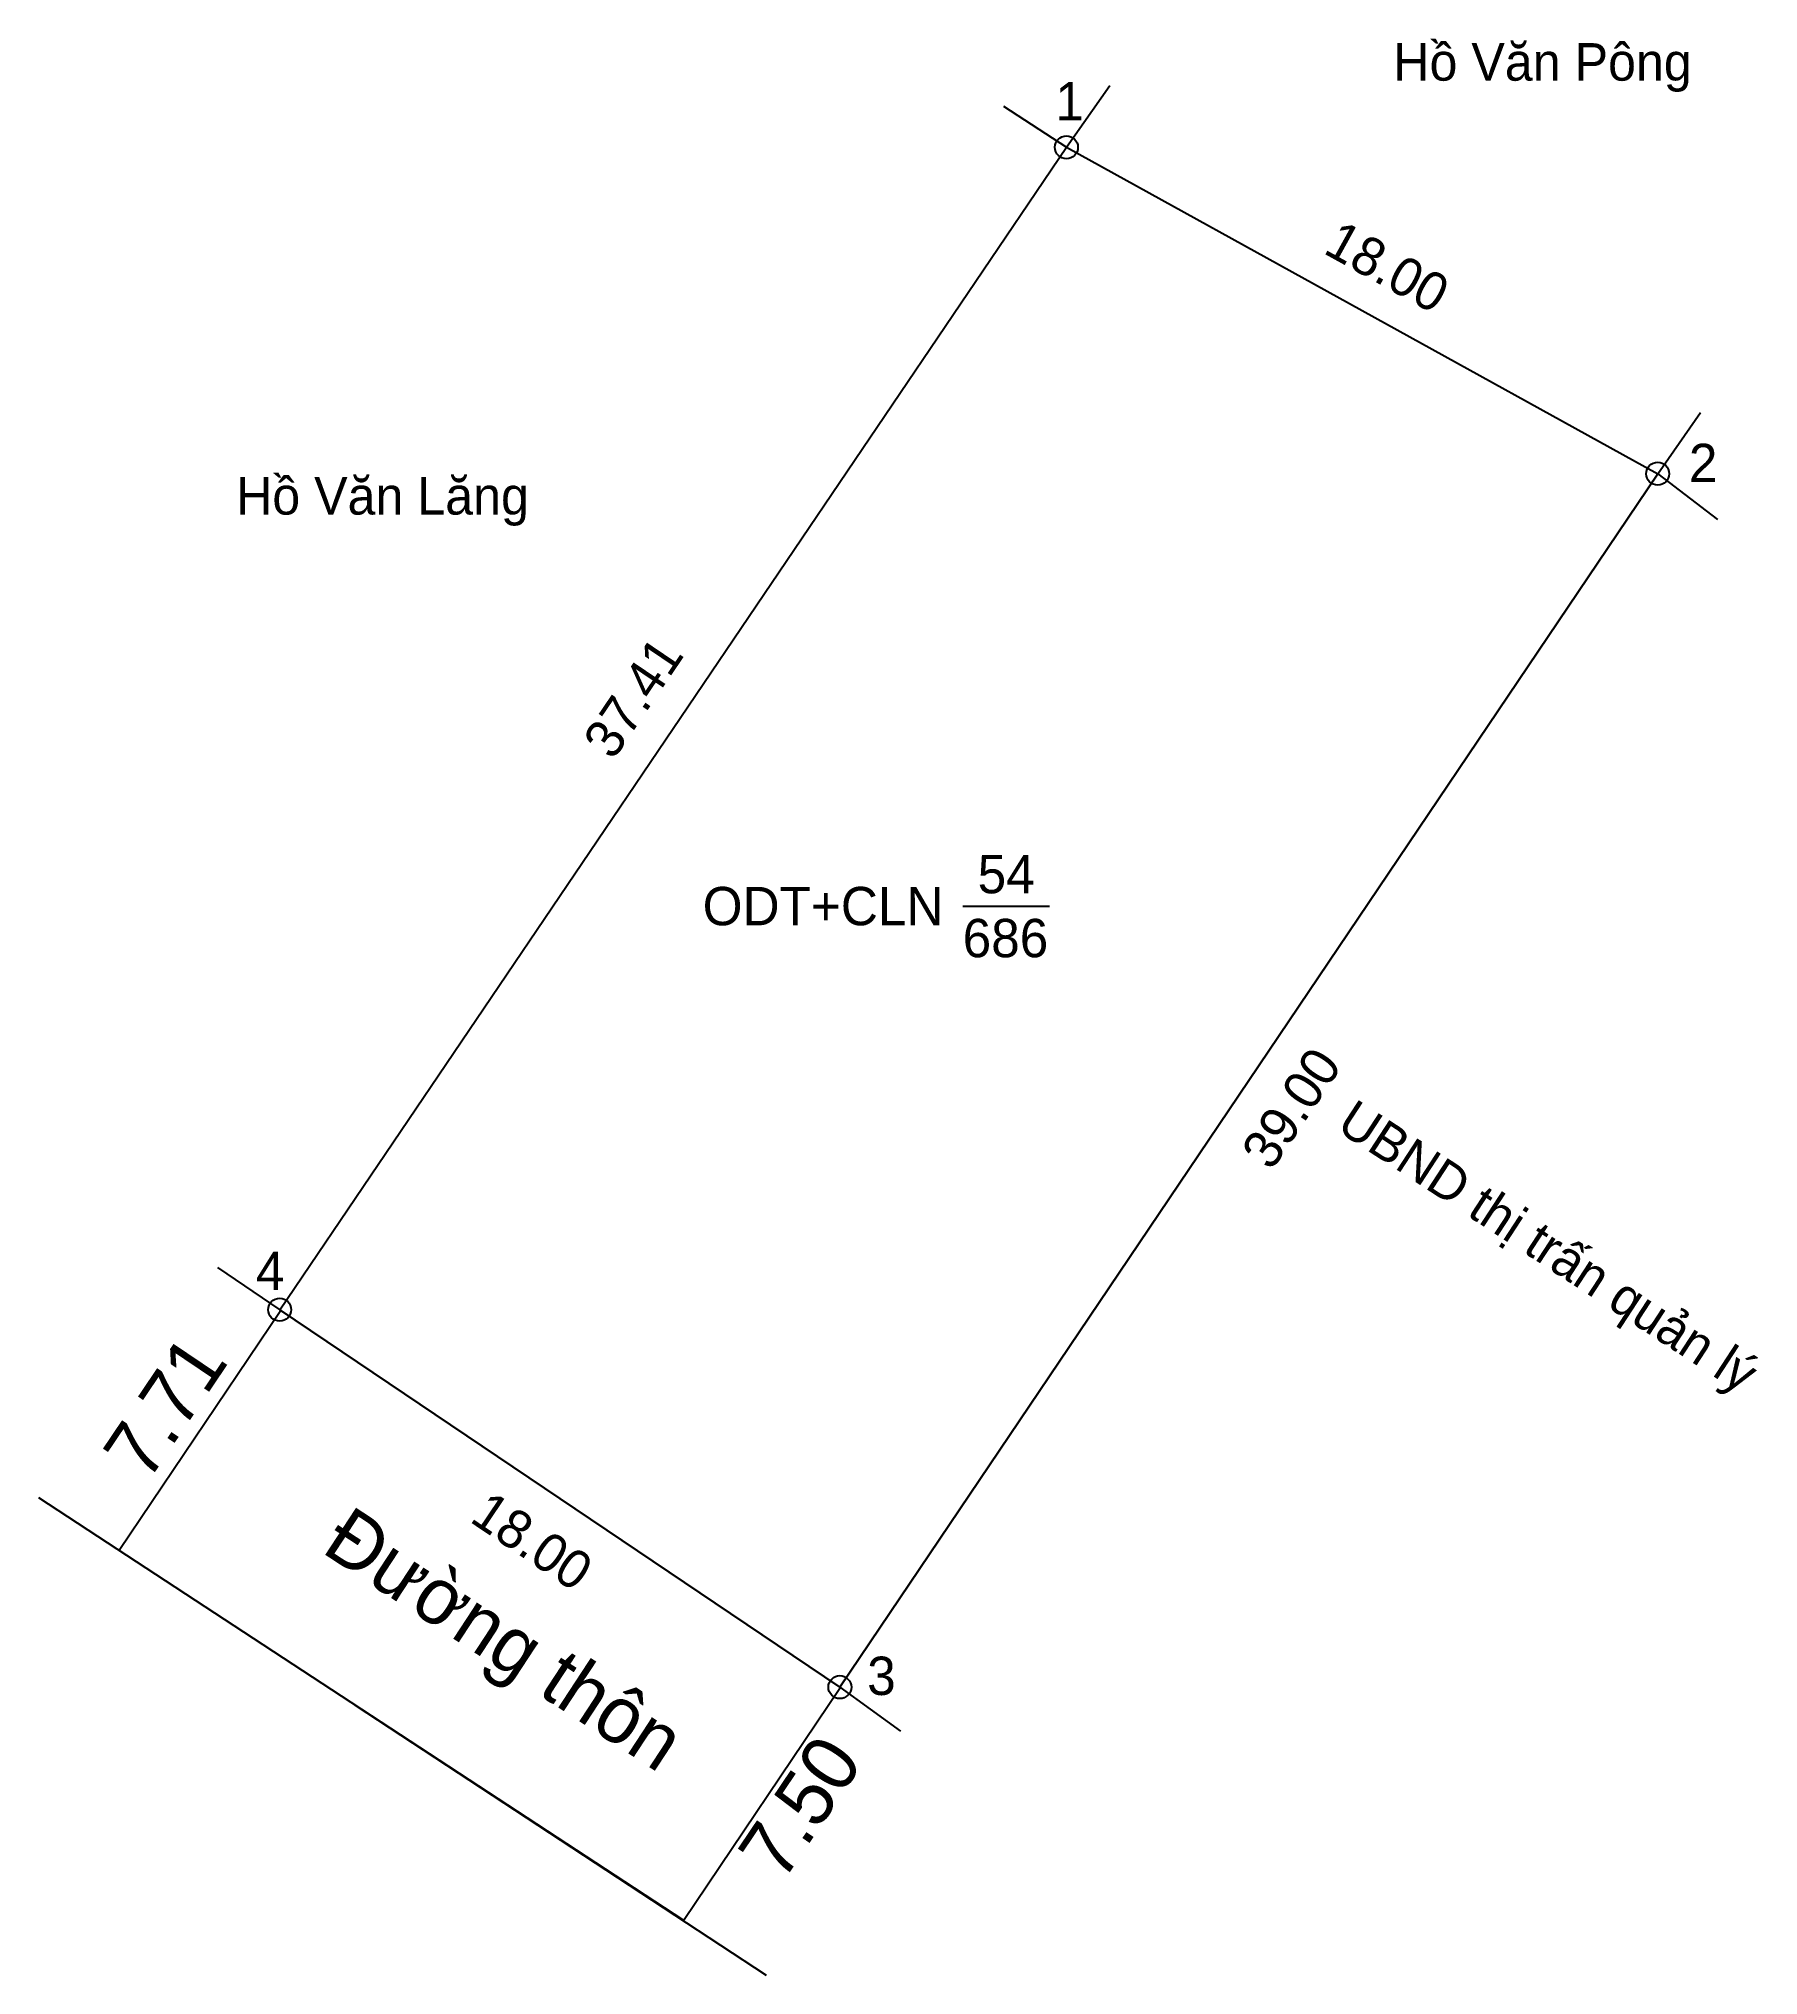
# Model space of a CAD drawing. Extents: x 535682 to 535727.9, y 1839185.7 to 1839237.3.
import ezdxf

# ---------------------------------------------------------------- set-up
doc = ezdxf.new("R2010")
doc.units = 0
for name, color, linetype in [('CanhThua', 7, 'Continuous'), ('ChieuDaiCanhThua', 7, 'Continuous'), ('Level 1', 7, 'Continuous'), ('Level 10', 7, 'Continuous'), ('Level 16', 7, 'Continuous'), ('MocDinhThua', 7, 'Continuous'), ('NhanDiaChinhThua', 7, 'Continuous'), ('SoHieuDinhThua', 7, 'Continuous')]:
    doc.layers.add(name, color=color, linetype=linetype)

msp = doc.modelspace()

# ---------------------------------------------------------------- linework, layer by layer
at = {"layer": 'CanhThua'}
for p, q in [((535688.46, 1839203.43), (535709.43, 1839234.41)), ((535709.43, 1839234.41), (535725.19, 1839225.71)), ((535725.19, 1839225.71), (535703.39, 1839193.37)), ((535703.39, 1839193.37), (535688.46, 1839203.43))]:
    msp.add_line(p, q, dxfattribs=at)
at = {"layer": 'Level 10'}
for p, q in [((535709.43, 1839234.41), (535710.583, 1839236.058)), ((535707.753, 1839235.501), (535709.43, 1839234.41)), ((535688.46, 1839203.43), (535709.43, 1839234.41)), ((535709.43, 1839234.41), (535725.19, 1839225.71)), ((535725.19, 1839225.71), (535726.333, 1839227.338)), ((535703.39, 1839193.37), (535725.19, 1839225.71)), ((535725.19, 1839225.71), (535726.779, 1839224.489)), ((535686.803, 1839204.55), (535688.46, 1839203.43)), ((535688.491, 1839203.409), (535684.18, 1839197.011)), ((535688.46, 1839203.43), (535703.39, 1839193.37)), ((535699.228, 1839187.152), (535682.036, 1839198.416)), ((535703.409, 1839193.357), (535699.221, 1839187.141)), ((535703.39, 1839193.37), (535705.005, 1839192.2)), ((535690.47, 1839192.89), (535701.429, 1839185.691))]:
    msp.add_line(p, q, dxfattribs=at)
at = {"layer": 'MocDinhThua'}
for centre in [(535709.43, 1839234.41), (535725.19, 1839225.71), (535688.46, 1839203.43), (535703.39, 1839193.37)]:
    msp.add_circle(centre, 0.306, dxfattribs=at)
at = {"layer": 'NhanDiaChinhThua'}
msp.add_line((535706.664, 1839214.187), (535708.982, 1839214.187), dxfattribs=at)

# ---------------------------------------------------------------- texts
at = {"layer": 'ChieuDaiCanhThua'}
for s, rotation, p in [('18.00', 331.1, (535716.24, 1839231.606)), ('37.41', 55.9064, (535697.344, 1839218.046)), ('39.00', 56.0166, (535714.89, 1839207.105)), ('18.00', 326.0275, (535693.49, 1839197.799))]:
    msp.add_text(s, height=1.0223, rotation=rotation, dxfattribs=at).set_placement(p)
at = {"layer": 'Level 1'}
for s, rotation, p in [('7.71', 56.0275, (535684.934, 1839198.803)), ('Đường thôn', 326.7674, (535689.535, 1839196.987)), ('7.50', 56.0275, (535701.858, 1839188.141))]:
    msp.add_text(s, height=1.5, rotation=rotation, dxfattribs=at).set_placement(p)
at = {"layer": 'Level 16'}
for s, p in [('Hồ Văn Pông', (535718.142, 1839236.185)), ('Hồ Văn Lăng', (535687.296, 1839224.62))]:
    msp.add_text(s, height=1.00002, dxfattribs=at).set_placement(p)
msp.add_text('UBND thị trấn quản lý', height=1.00002, rotation=326.8833, dxfattribs=at).set_placement((535716.587, 1839208.232))
at = {"layer": 'NhanDiaChinhThua'}
for s, p in [('54', (535707.063, 1839214.527)), ('ODT+CLN', (535699.733, 1839213.675)), ('686', (535706.664, 1839212.823))]:
    msp.add_text(s, height=1.0223, dxfattribs=at).set_placement(p)
at = {"layer": 'SoHieuDinhThua'}
for s, p in [('1', (535709.132, 1839235.124)), ('2', (535726.021, 1839225.486)), ('4', (535687.827, 1839203.952)), ('3', (535704.119, 1839193.161))]:
    msp.add_text(s, height=1.022, dxfattribs=at).set_placement(p)

doc.saveas('drawing.dxf')
